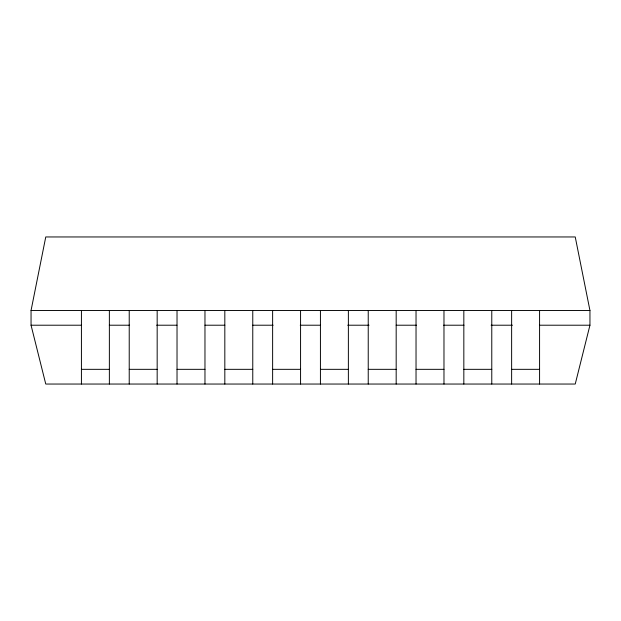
<?xml version="1.0" encoding="UTF-8"?>
<svg xmlns="http://www.w3.org/2000/svg" width="621" height="621" viewBox="0 0 621 621"><rect width="100%" height="100%" fill="white"/><g stroke="black" fill="none" stroke-linecap="round" stroke-linejoin="round"><path stroke-width="0.93" d="M31.05 310.5L45.76 236.958L575.24 236.958L589.95 310.5L589.95 325.21L575.24 384.042L45.76 384.042L31.05 325.21L31.05 310.5L589.95 310.5M31.05 325.21L81.297 325.21M109.312 325.21L129.603 325.21M156.663 325.21L176.954 325.21M204.969 325.21L224.825 325.21M252.77 325.21L273.116 325.21M300.246 325.21L320.591 325.21M347.721 325.21L369.037 325.21M396.167 325.21L416.512 325.21M443.642 325.21L463.996 325.21M491.126 325.21L512.441 325.21M539.564 325.21L589.95 325.21M81.421 369.332L109.366 369.332M129.222 369.332L157.167 369.332M177.024 369.332L204.969 369.332M224.825 369.332L252.77 369.332M272.627 369.332L300.572 369.332M320.428 369.332L348.373 369.332M368.23 369.332L396.175 369.332M416.031 369.332L443.976 369.332M463.833 369.332L491.778 369.332M511.634 369.332L539.579 369.332M539.579 310.5L539.579 384.042M511.634 310.5L511.634 384.042M491.778 310.5L491.778 384.042M463.833 310.5L463.833 384.042M443.976 310.5L443.976 384.042M416.031 310.5L416.031 384.042M396.175 310.5L396.175 384.042M368.23 310.5L368.23 384.042M348.373 310.5L348.373 384.042M320.428 310.5L320.428 384.042M300.572 310.5L300.572 384.042M272.627 310.5L272.627 384.042M252.77 310.5L252.77 384.042M224.825 310.5L224.825 384.042M204.969 310.5L204.969 384.042M177.024 310.5L177.024 384.042M157.167 310.5L157.167 384.042M129.222 310.5L129.222 384.042M109.366 310.5L109.366 384.042M81.421 310.5L81.421 384.042"/></g></svg>
